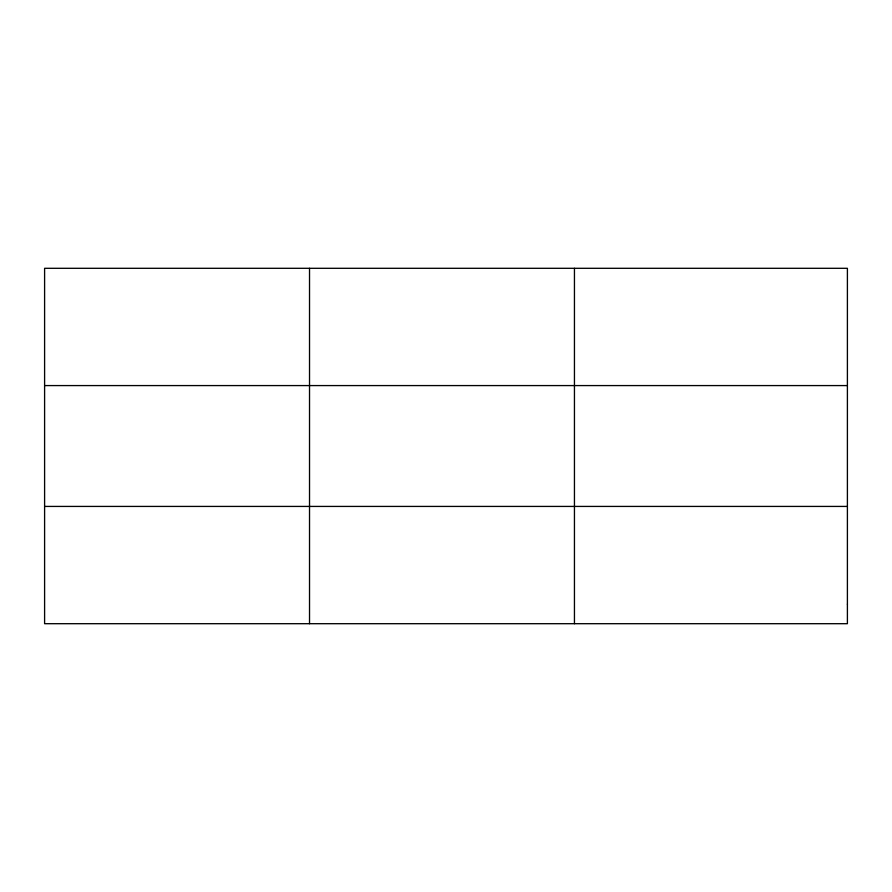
<?xml version="1.0" encoding="UTF-8"?>
<svg xmlns="http://www.w3.org/2000/svg" width="892" height="892" viewBox="0 0 892 892"><rect width="100%" height="100%" fill="white"/><g stroke="black" fill="none" stroke-linecap="round" stroke-linejoin="round"><path stroke-width="1.34" d="M309.524 623.698L309.524 268.302M574.448 623.698L574.448 268.302M44.6 385.578L847.4 385.578M44.6 506.422L847.4 506.422M847.4 604.152L847.4 623.698L44.6 623.698L44.6 268.302L847.4 268.302L847.4 604.152"/></g></svg>
